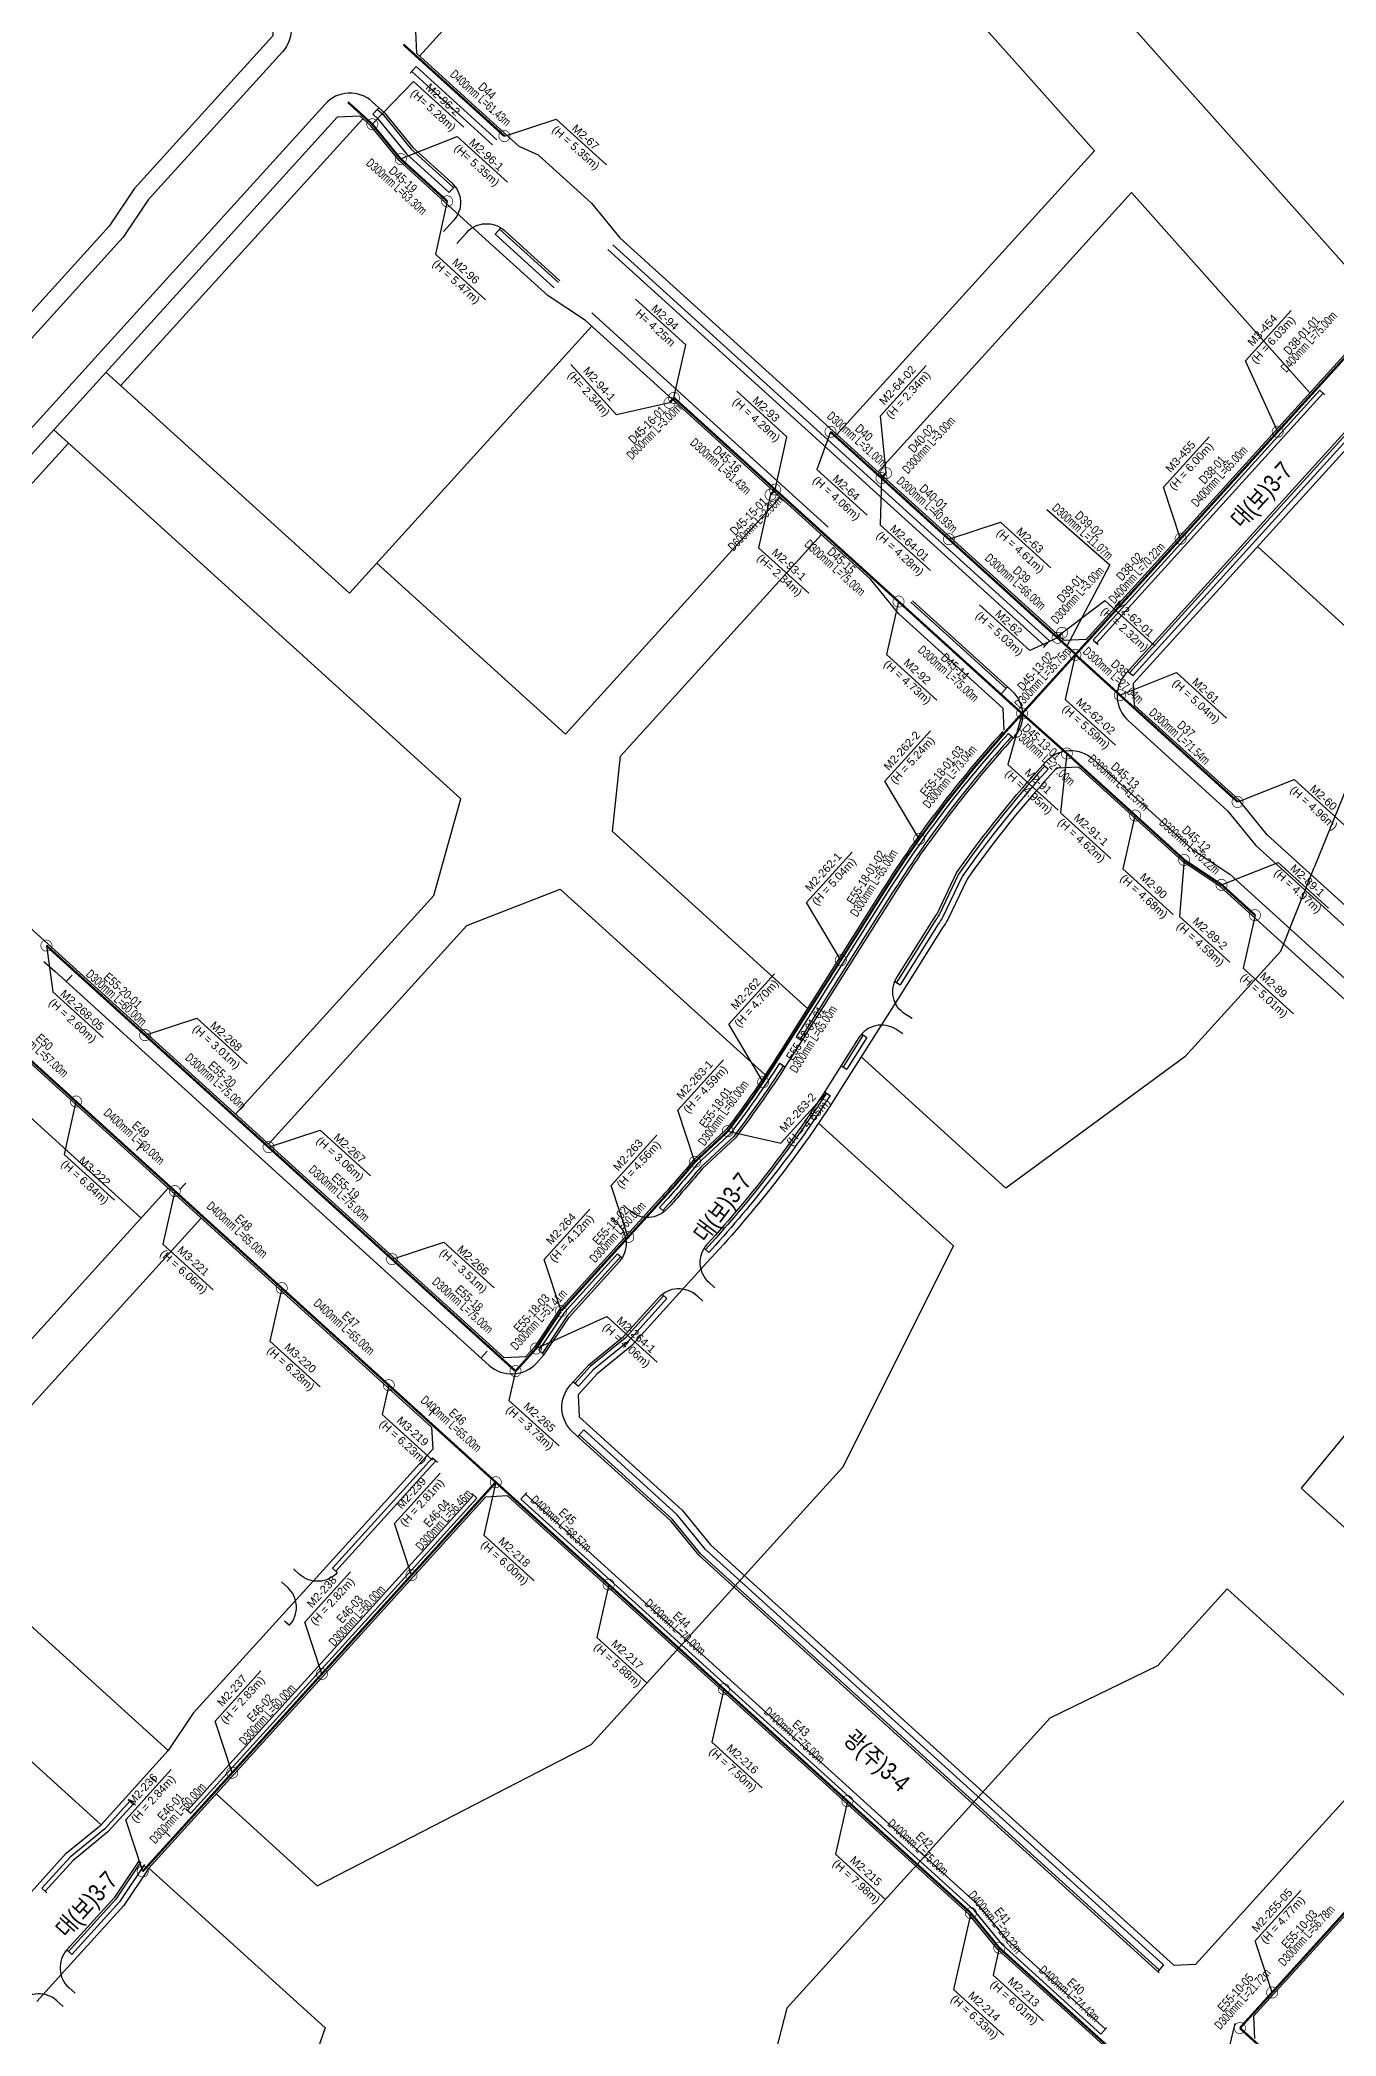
# Model space of a CAD drawing. Header units: inches. Extents: x 174186 to 177107, y 416927 to 419389.
# Drawn here: x 175732 to 176316, y 417980 to 418879 of the extents above; entities that cross this region are included whole.
import ezdxf
from ezdxf.enums import TextEntityAlignment as Align

# ---------------------------------------------------------------- set-up
doc = ezdxf.new("R2010")
doc.units = ezdxf.units.IN
doc.header["$MEASUREMENT"] = 0
for name, color, linetype in [('d_line', 8, 'Continuous'), ('Osu_line', 5, 'Continuous'), ('OsuMH_check', 1, 'Continuous'), ('도로명', 1, 'Continuous'), ('오수맨홀(2공구)', 7, 'Continuous'), ('오수맨홀좌표(2공구)', 4, 'Continuous'), ('오수원형관로명(2공구)', 4, 'Continuous'), ('오수원형관로연장(2공구)', 4, 'Continuous')]:
    doc.layers.add(name, color=color, linetype=linetype)
doc.styles.get("Standard").update_dxf_attribs({"font": 'arial.ttf'})

msp = doc.modelspace()

# ---------------------------------------------------------------- linework, layer by layer
at = {"layer": 'd_line', "color": 8, "linetype": 'Continuous'}
for points in [[(176062.9, 419065.36), (176337.57, 418757.17)], [(176029.12, 419028.12), (176206.77, 418828.79)], [(175903.19, 418871.41), (176037.15, 419019.11)], [(175901.27, 418882.7), (175901.76, 418872.71)], [(175947.98, 418830.78), (175901.76, 418872.71)], [(175899.63, 418864.51), (175935.92, 418831.59)], [(176428.89, 418857.85), (176203.1, 418608.92)], [(175884.18, 418847.48), (175886.63, 418845.25), (175899.43, 418829.59), (175918.45, 418812.34)], [(175626.97, 418580.28), (175866.24, 418844.07)], [(175768.75, 418723.2), (175877.66, 418843.27)], [(175866.24, 418844.07), (175876.23, 418844.56)], [(175881.18, 418840.07), (175876.23, 418844.56)], [(175916.2, 418804.26), (175893.98, 418824.41), (175881.18, 418840.07)], [(175956.7, 418826.93), (175947.98, 418830.78)], [(176090.95, 418701.1), (176206.77, 418828.79)], [(175956.7, 418826.93), (175980.52, 418805.32), (175993.32, 418789.66)], [(176109.47, 418684.31), (176223.5, 418810.02)], [(176223.5, 418810.02), (176303.79, 418719.93)], [(175931.37, 418790.49), (175916.2, 418804.26)], [(175939.19, 418793.52), (175965.63, 418769.55)], [(175977.83, 418752.4), (175961, 418763.62), (175931.37, 418790.49)], [(175987.87, 418784.48), (176184.51, 418606.12)], [(176193.12, 418608.44), (175993.32, 418789.66)], [(175980.6, 418755.96), (176086.96, 418659.49)], [(175980.61, 418749.88), (175871.71, 418629.81)], [(176106.02, 418636.13), (175977.83, 418752.4)], [(175871.71, 418629.81), (175762.08, 418729.25)], [(176308.2, 418721.07), (176206.25, 418608.67)], [(176309.68, 418719.72), (176207.73, 418607.33)], [(176224.42, 418589.25), (176334.7, 418710.84)], [(175921.74, 418537.18), (175738.57, 418703.32)], [(176324.5, 418706.29), (176222.55, 418593.89)], [(176325.98, 418704.94), (176224.03, 418592.55)], [(175628.89, 418569), (175745.24, 418697.27)], [(175968.75, 418566.37), (176065.42, 418672.96)], [(175993.54, 418556.5), (176083.94, 418656.16)], [(176341.69, 418594.9), (176280.16, 418650.71)], [(175968.75, 418566.37), (175883.94, 418643.3)], [(176118.82, 418620.47), (176106.02, 418636.13)], [(176124.27, 418625.65), (176167.04, 418586.86)], [(176118.82, 418620.47), (176165.58, 418578.06)], [(176203.1, 418608.92), (176193.12, 418608.44)], [(176206.25, 418608.67), (176208.47, 418606.66)], [(176224.03, 418592.55), (176221.81, 418594.56)], [(176341.69, 418594.9), (176305.65, 418506.36)], [(176224.9, 418579.27), (176224.42, 418589.25)], [(176165.58, 418578.06), (176166.04, 418568.07)], [(176165.58, 418578.06), (176166.04, 418568.07)], [(176518.86, 418312.64), (176472.05, 418355.09), (176455.2, 418366.33), (176284.59, 418521.08), (176271.79, 418536.74), (176224.9, 418579.27)], [(175941.04, 418285.87), (175627.46, 418570.29)], [(176168.19, 418566.7), (176170.45, 418564.73)], [(175990, 418522.52), (175993.54, 418556.5)], [(176185.97, 418550.58), (176183.72, 418552.57)], [(176199.76, 418551.44), (176189.77, 418551.03)], [(176493.66, 418284.87), (176446.86, 418327.32), (176434.04, 418343), (176263.43, 418497.75), (176246.6, 418508.96), (176199.76, 418551.44)], [(175909.57, 418493.69), (175921.74, 418537.18)], [(176077.77, 418442.91), (175990, 418522.52)], [(176290.6, 418468.72), (176305.65, 418506.36)], [(175924.39, 418480.25), (175966.49, 418496.59)], [(176058.68, 418412.97), (175966.49, 418496.59)], [(175909.57, 418493.69), (175820.36, 418395.33)], [(175835.17, 418381.89), (175924.39, 418480.25)], [(176290.6, 418468.72), (176247.41, 418421.1)], [(176116.99, 418455.09), (176119.38, 418453.58)], [(176119.49, 418449.07), (176108.56, 418431.74)], [(175908.58, 418254.55), (175711.66, 418433.16)], [(175777.97, 418348.59), (175694.27, 418424.51)], [(176072.66, 418430.14), (176075.18, 418428.51)], [(176102.75, 418430.97), (176093.69, 418416.63)], [(176104.44, 418429.9), (176095.38, 418415.54)], [(176102.04, 418431.41), (176104.44, 418429.9)], [(176065.17, 418418.31), (176067.69, 418416.68)], [(176092.84, 418417.14), (176095.36, 418415.52)], [(176166.88, 418362.09), (176101.83, 418421.09)], [(176247.41, 418421.1), (176166.88, 418362.09)], [(176085.35, 418405.32), (176087.87, 418403.69)], [(176143.36, 418336.16), (176082.63, 418391.25)], [(175664.18, 418223.15), (175790.12, 418362)], [(176409.77, 418360.62), (176299.8, 418227.09)], [(176012.23, 418358.29), (175966.06, 418307.39), (175954.85, 418290.56)], [(176011.07, 418353.3), (176013.17, 418351.4)], [(175698.32, 418231.02), (175804.94, 418348.56)], [(176031.19, 418335.05), (176033.28, 418333.16)], [(176143.36, 418336.16), (176093.38, 418236.41)], [(175992.26, 418332.56), (175968.04, 418305.85), (175956.85, 418289.07)], [(175993.74, 418331.22), (175969.62, 418304.62), (175958.35, 418287.71)], [(176032.62, 418328.68), (175998.7, 418291.29), (175983.04, 418278.49), (175974.52, 418269.09), (175975.01, 418259.1), (176021.25, 418217.16), (176034.05, 418201.5), (176242.5, 418012.43)], [(175992.26, 418332.56), (175994.36, 418330.66)], [(176013, 418313.75), (175995.6, 418294.56), (175979.94, 418281.76), (175973.16, 418274.28)], [(176014.48, 418312.4), (175996.98, 418293.1), (175981.32, 418280.31), (175974.64, 418272.94)], [(176012.38, 418314.31), (176014.48, 418312.4)], [(175954.85, 418290.56), (175951.03, 418286.35)], [(175941.04, 418285.87), (175951.03, 418286.35)], [(175908.58, 418254.55), (175909.07, 418244.56)], [(176237.95, 418012.51), (176031.87, 418199.43), (176019.07, 418215.09), (175977.01, 418253.23)], [(175909.07, 418244.56), (175858.22, 418188.5)], [(176235.93, 418010.29), (176029.69, 418197.36), (176016.89, 418213.02), (175975, 418251.01)], [(175908.95, 418240.71), (175863.94, 418191.09)], [(175910.44, 418239.37), (175865.42, 418189.74)], [(176093.38, 418236.41), (175980.3, 418111.73)], [(176382.65, 418151.95), (176299.8, 418227.09)], [(176212.96, 417964.87), (176212.48, 417974.86), (176163.27, 418019.49), (176150.47, 418035.15), (175942.76, 418223.55), (175932.77, 418223.06), (175781.35, 418056.12)], [(175927.47, 418223.92), (175798.81, 418082.07)], [(175928.95, 418222.57), (175800.3, 418080.73)], [(176209.73, 417981.4), (176165.45, 418021.56), (176152.65, 418037.22), (175948.8, 418222.12)], [(176211.75, 417983.62), (176167.63, 418023.63), (176154.84, 418039.29), (175950.81, 418224.35)], [(175695.08, 418195.12), (175790.1, 418108.93)], [(175866.16, 418189.07), (175863.94, 418191.09)], [(175844.46, 418173.33), (175858.22, 418188.5)], [(176266.51, 418181.69), (176235.27, 418147.24)], [(176344.09, 418111.32), (176266.51, 418181.69)], [(175844.46, 418173.33), (175801.32, 418125.76)], [(175664.85, 418161.79), (175759.87, 418075.6)], [(176186.87, 418123.65), (176235.27, 418147.24)], [(175801.32, 418125.76), (175790.1, 418108.93)], [(176186.87, 418123.65), (176068.37, 417993)], [(175857.13, 418048.14), (175980.3, 418111.73)], [(176307.81, 418073.91), (176335.06, 418103.94), (176350.71, 418116.74), (176351.55, 418117.66)], [(175790.1, 418108.93), (175759.87, 418075.6)], [(175773.11, 418086.48), (175761.6, 418073.79), (175745.94, 418060.99), (175733.27, 418047.02)], [(175774.59, 418085.14), (175762.98, 418072.33), (175747.32, 418059.53), (175734.75, 418045.68)], [(175811.58, 418089.45), (175857.13, 418048.14)], [(176367.7, 418087.84), (176278.41, 417989.4)], [(175744.21, 418062.8), (175759.87, 418075.6)], [(176307.81, 418073.91), (176299.87, 418065.15)], [(176252.49, 418012.92), (176299.87, 418065.15)], [(175713.79, 418029.26), (175744.21, 418062.8)], [(175781.35, 418056.12), (175770.13, 418039.29), (175744.74, 418011.29)], [(175777.79, 418058.89), (175766.58, 418042.07), (175745.27, 418018.58)], [(175779.37, 418057.66), (175768.16, 418040.83), (175746.76, 418017.24)], [(175781.35, 418056.12), (175860.67, 417984.17)], [(175735.49, 418045), (175733.27, 418047.02)], [(175744.53, 418019.25), (175746.76, 418017.24)], [(175730.98, 417996.12), (175744.74, 418011.29)], [(176237.95, 418012.51), (176235.26, 418009.55)], [(176242.5, 418012.43), (176252.49, 418012.92)], [(176242.5, 418012.43), (176252.49, 418012.92)], [(176068.37, 417993), (176045.74, 417905.13)], [(175860.67, 417984.17), (175832.71, 417903.92)], [(176212.42, 417984.36), (176209.73, 417981.4)], [(176278.41, 417989.4), (176278.9, 417979.41)]]:
    msp.add_lwpolyline(points, dxfattribs=at)
at = {"layer": 'd_line', "color": 8, "linetype": 'Continuous', "flags": 128}
for points in [[(175772.77, 418938.88), (175783.02, 418933.56, -0.058964), (175840.17, 418894.72, -0.420683), (175841.45, 418873.31), (175781.09, 418806.76), (175769.87, 418789.93), (175651.87, 418659.83), (175636.21, 418647.03), (175598.1, 418605.02, -0.414214), (175576.92, 418603.99), (175527.96, 418648.39, -0.414214), (175526.92, 418669.58), (175548.36, 418693.22, -0.378881), (175564.17, 418694.96), (175566.94, 418693.01)], [(175881.89, 418850.91, 0.414214), (175860.7, 418849.87), (175816.69, 418801.36)], [(175881.89, 418850.91), (175887.36, 418845.94), (175900.16, 418830.28), (175917.65, 418814.42, -0.414214), (175918.47, 418797.47), (175913.94, 418792.47)], [(175816.69, 418801.36), (175621.67, 418586.34, 0.414214), (175622.7, 418565.16), (175710.47, 418485.54)], [(175924.4, 418792.09, -0.414214), (175941.35, 418792.92)], [(176125, 418626.34), (176169.48, 418585.99, -0.414916), (176170.49, 418564.78, 0.044045), (176116.25, 418493.58), (176070.05, 418420.39, -0.022152), (176045.24, 418384.68), (176030.41, 418370.86, -0.011028), (176016.3, 418354.6), (176014.64, 418352.77)], [(176220.97, 418593.64, 0.414214), (176222, 418572.45), (176266.7, 418531.9), (176279.5, 418516.25)], [(176124.83, 418438.32), (176121.66, 418440.32, -0.414214), (176117.91, 418456.87), (176134.01, 418482.38, -0.00192), (176136.02, 418485.54), (176144.71, 418503.86, -0.032846), (176185.09, 418554.07, -0.412365), (176206.22, 418555.04), (176250.91, 418514.5), (176267.74, 418503.28), (176439.12, 418347.83), (176451.95, 418332.15), (176496.57, 418291.68, -0.414214), (176497.6, 418270.49), (176477.31, 418248.13), (176461.65, 418235.33), (176445.64, 418217.67, -0.414214), (176428.69, 418216.85), (176425.73, 418219.54)], [(176279.5, 418516.25), (176450.88, 418360.8), (176467.74, 418349.56), (176512.35, 418309.09, 0.414214), (176533.54, 418310.12), (176542.36, 418319.85), (176553.58, 418336.68), (176576.31, 418361.74, 0.414214), (176575.48, 418378.69), (176572.33, 418381.54)], [(175738.99, 418459.68), (175934.54, 418282.31, 0.414214), (175955.72, 418283.35), (175959.2, 418287.17), (175970.41, 418304), (175993.14, 418329.06)], [(176120.56, 418431.55), (176117.39, 418433.55, 0.414214), (176100.83, 418429.81), (176087.81, 418409.18, -0.044627), (176032.45, 418336.69, 0.415596), (176033.24, 418319.69), (176036.02, 418317.17)], [(176014.64, 418352.77, -0.414214), (175997.69, 418351.94), (175994.91, 418354.46)], [(175993.14, 418329.06, 0.414214), (175992.31, 418346.01), (175989.54, 418348.53)], [(176236, 418008.88), (176028.96, 418196.67), (176016.16, 418212.33), (175972.1, 418252.29, -0.414214), (175971.07, 418273.48), (175979.25, 418282.49), (175994.91, 418295.29), (176010.92, 418312.94, -0.414214), (176027.87, 418313.76), (176030.65, 418311.25)], [(175866.16, 418189.07, -0.414214), (175849.21, 418188.24), (175846.43, 418190.76)], [(175844.66, 418165.37, 0.414214), (175843.84, 418182.32), (175841.06, 418184.84)]]:
    msp.add_lwpolyline(points, format="xyb", dxfattribs=at)
at = {"layer": 'd_line', "color": 8, "linetype": 'Continuous'}
for points in [[(175721.09, 418875.74), (175749.4, 418930.25, 0.174444), (175766.84, 418935.76), (175780.48, 418928.68, -0.059055), (175836.65, 418890.5), (175837.18, 418880.51), (175774.76, 418811.69), (175763.55, 418794.86), (175646.34, 418665.64), (175630.68, 418652.85), (175591.55, 418609.71), (175581.57, 418609.22), (175529.75, 418656.22)], [(176165.6, 418567.57), (176165.6, 418567.57, 0.043445), (176111.6, 418496.52), (176065.4, 418423.32, -0.021913), (176041.15, 418388.38)], [(176168.19, 418566.7, 0.043982), (176113.72, 418495.19), (176072.66, 418430.14)], [(176169.7, 418565.39, 0.044004), (176115.41, 418494.12), (176074.34, 418429.05)], [(176184.47, 418551.9, 0.03177), (176145.58, 418503.35), (176136.9, 418485.05, 0.001953), (176134.86, 418481.84), (176117.69, 418454.65)], [(176185.97, 418550.58, 0.031699), (176147.31, 418502.34), (176138.65, 418484.08, 0.002019), (176136.55, 418480.77), (176119.38, 418453.58)], [(176189.77, 418551.03, 0.033083), (176149.48, 418501.08)], [(176149.48, 418501.08), (176140.84, 418482.86, 0.002102), (176138.66, 418479.44), (176119.49, 418449.07)], [(176108.56, 418431.74), (176092.46, 418406.24, -0.043445), (176038.15, 418334.78), (176032.62, 418328.68)], [(176065.17, 418418.31, -0.019784), (176043.01, 418386.7), (176028.22, 418372.92, -0.011127), (176014.08, 418356.61), (176011.07, 418353.3)], [(176066.85, 418417.22, -0.019871), (176044.49, 418385.35), (176029.68, 418371.54, -0.011061), (176015.56, 418355.27), (176012.55, 418351.96)], [(176086.19, 418404.77, -0.041204), (176034.82, 418337.8), (176031.81, 418334.49)], [(176087.87, 418403.69, -0.041204), (176036.3, 418336.46), (176033.29, 418333.14)], [(176041.15, 418388.38), (176026.4, 418374.64, -0.011211), (176012.23, 418358.29)], [(175777, 418059.51), (175765.79, 418042.68), (175744.53, 418019.25, 0.414214), (175745.36, 418002.3), (175748.14, 417999.78)], [(175742.76, 417993.86), (175739.99, 417996.38, 0.414214), (175723.03, 417995.55), (175705.57, 417976.29, 0.414214), (175706.6, 417955.1)]]:
    msp.add_lwpolyline(points, format="xyb", dxfattribs=at)
at = {"layer": 'd_line', "color": 8, "linetype": 'ByBlock'}
for points in [[(175901.64, 418866.74), (175898.96, 418863.77)], [(175901.64, 418866.74), (175937.94, 418833.82)], [(175882.16, 418845.26), (175884.85, 418848.22)], [(175882.16, 418845.26), (175884.45, 418843.18), (175897.25, 418827.52), (175916.44, 418810.11)], [(175919.01, 418812.95), (175916.44, 418810.11)], [(175939.75, 418794.14), (175937.18, 418791.3)], [(175937.18, 418791.3), (175963.78, 418767.18)], [(175990.05, 418786.55), (176186.53, 418608.34)], [(176310.42, 418719.05), (176308.2, 418721.07)], [(176186.53, 418608.34), (176183.84, 418605.37)], [(176167.72, 418587.6), (176165.03, 418584.63)], [(175744.18, 418454.98), (175746.86, 418457.94)], [(175778.53, 418381.96), (175775.84, 418379)], [(175797.97, 418364.33), (175795.28, 418361.37)], [(175933.52, 418288.64), (175930.83, 418285.67)], [(175956.86, 418289.07), (175959.08, 418287.05)], [(175972.42, 418274.96), (175974.64, 418272.94)], [(175910.01, 418262.71), (175907.32, 418259.75)], [(175974.33, 418250.27), (175977.01, 418253.23)], [(175908.95, 418240.71), (175911.18, 418238.7)], [(175926.73, 418224.59), (175928.95, 418222.57)], [(175948.8, 418222.12), (175951.48, 418225.09)], [(175842.44, 418167.38), (175844.66, 418165.37)], [(175782.52, 418096.85), (175784.74, 418094.84)], [(175775.34, 418084.47), (175773.11, 418086.48)], [(175798.07, 418082.75), (175800.3, 418080.73)], [(175790.89, 418070.36), (175788.67, 418072.38)]]:
    msp.add_lwpolyline(points, dxfattribs=at)
at = {"layer": 'd_line', "color": 8, "linetype": 'Continuous', "flags": 128}
for points in [[(175919.86, 418787.09), (175924.4, 418792.09)], [(175941.35, 418792.92), (175966.24, 418770.34)], [(176331.08, 418715.04), (176220.97, 418593.64)], [(175734.18, 418464.05), (175738.99, 418459.68)]]:
    msp.add_lwpolyline(points, dxfattribs=at)
at = {"layer": 'Osu_line', "const_width": 1}
for points in [[(175941.35, 418835.45), (175895.85, 418876.72)], [(175915.62, 418806.13), (175894.65, 418825.15), (175881.91, 418840.76), (175870.92, 418850.73)], [(176289.27, 418702.43), (176339.65, 418757.98)], [(176017.63, 418717.65), (176015.62, 418715.43)], [(176063.13, 418676.38), (176017.63, 418717.65)], [(176289.27, 418702.43), (176245.6, 418654.28)], [(176111.02, 418681.55), (176113.04, 418683.77)], [(176063.11, 418676.33), (176061.09, 418674.11)], [(176063.13, 418676.38), (176118.68, 418626)], [(176141.34, 418654.05), (176111.02, 418681.55)], [(176190.22, 418609.71), (176141.34, 418654.05)], [(176245.6, 418654.28), (176198.42, 418602.27)], [(176174.24, 418575.61), (176118.68, 418626)], [(176192.24, 418611.93), (176190.22, 418609.71)], [(176198.42, 418602.27), (176190.22, 418609.71)], [(176174.24, 418575.61), (176198.26, 418602.09)], [(176218.28, 418583.92), (176198.26, 418602.09)], [(176194.4, 418557.65), (176174.24, 418575.61)], [(176271.26, 418535.87), (176218.28, 418583.92)], [(176225.2, 418529.72), (176194.4, 418557.65)], [(176279.06, 418484.92), (176264.04, 418498.54), (176247.21, 418509.75), (176225.2, 418529.72)], [(175779.69, 418430.87), (175735.25, 418471.18)], [(175748.58, 418401.03), (175706.36, 418439.33)], [(175835.24, 418380.48), (175779.69, 418430.87)], [(175793.02, 418360.72), (175748.58, 418401.03)], [(176041.85, 418387.67), (176027.12, 418373.94), (176027.05, 418373.86)], [(175890.79, 418330.09), (175835.24, 418380.48)], [(175841.16, 418317.05), (175793.02, 418360.72)], [(175946.34, 418279.7), (175890.79, 418330.09)], [(175889.31, 418273.38), (175841.16, 418317.05)], [(175966.86, 418306.78), (175966.85, 418306.78), (175955.64, 418289.95), (175955.6, 418289.91)], [(175937.45, 418229.71), (175889.31, 418273.38)], [(175937.45, 418229.71), (175899.52, 418187.9)], [(175988.25, 418183.64), (175937.45, 418229.71)], [(175899.52, 418187.9), (175859.21, 418143.45)], [(176040.1, 418136.61), (175988.25, 418183.64)], [(175859.21, 418143.45), (175818.9, 418099.01)], [(176095.65, 418086.23), (176040.1, 418136.61)], [(175818.9, 418099.01), (175778.59, 418054.57)], [(176151.2, 418035.84), (176095.65, 418086.23)], [(176164, 418020.18), (176151.2, 418035.84)], [(176219.13, 417970.18), (176164, 418020.18)], [(176272.25, 417984.09), (176286.84, 418000.18)], [(176310.4, 417949.49), (176272.25, 417984.09)]]:
    msp.add_lwpolyline(points, dxfattribs=at)
at = {"layer": 'Osu_line'}
for points in [[(176111.02, 418681.55, 1, 1, 0), (176089.49, 418701.08, 1, 1, 0), (176088.06, 418702.38, 0, 0, 0)], [(176127.97, 418519.16, 1, 1, -0.029846), (176166.34, 418566.9, 1, 1, 0), (176174.24, 418575.61, 0, 0, 0)], [(175997.09, 418340.12, 1, 1, 0), (175978.66, 418319.8, 1, 1, 0), (175966.86, 418306.78, 0, 0, 0)], [(175955.6, 418289.91, 1, 1, 0), (175946.34, 418279.7, 0, 0, 0)], [(176286.84, 418000.18, 1, 1, 0), (176300.32, 418015.04, 1, 1, 0), (176300.33, 418015.05, 1, 1, 0), (176324.99, 418042.24, 0, 0, 0)]]:
    msp.add_lwpolyline(points, format="xyseb", dxfattribs=at)
at = {"layer": 'Osu_line', "const_width": 1}
for points in [[(176127.97, 418519.16, 0.013581), (176112.45, 418495.99, -0.000883), (176092.66, 418464.6, -0.000882)], [(176092.66, 418464.6, -0.001547), (176057.74, 418409.77)], [(176057.74, 418409.77, -0.013963), (176041.89, 418387.71), (176041.85, 418387.67)], [(176027.13, 418373.95, -0.011177), (176012.97, 418357.62), (176007.44, 418351.52), (175997.09, 418340.12)]]:
    msp.add_lwpolyline(points, format="xyb", dxfattribs=at)
at = {"layer": 'OsuMH_check', "const_width": 0.3, "flags": 128}
for points in [[(175879.41, 418840.76, -1), (175884.41, 418840.76, -1)], [(175938.85, 418835.45, -1), (175943.85, 418835.45, -1)], [(175892.21, 418825.1, -1), (175897.21, 418825.1, -1)], [(175913.07, 418806.1, -1), (175918.07, 418806.1, -1)], [(176015.13, 418717.65, -1), (176020.13, 418717.65, -1)], [(176013.12, 418715.43, -1), (176018.12, 418715.43, -1)], [(176085.56, 418702.38, -1), (176090.56, 418702.38, -1)], [(176289.51, 418699.94, 1), (176289.02, 418704.92, 1)], [(176108.52, 418681.55, -1), (176113.52, 418681.55, -1)], [(176110.54, 418683.77, -1), (176115.54, 418683.77, -1)], [(176058.59, 418674.11, -1), (176063.59, 418674.11, -1)], [(176060.63, 418676.38, -1), (176065.63, 418676.38, -1)], [(176245.84, 418651.79, 1), (176245.35, 418656.77, 1)], [(176138.84, 418654.05, -1), (176143.84, 418654.05, -1)], [(176116.18, 418626, -1), (176121.18, 418626, -1)], [(176187.72, 418609.71, -1), (176192.72, 418609.71, -1)], [(176189.74, 418611.93, -1), (176194.74, 418611.93, -1)], [(176195.73, 418602.03, -1), (176200.73, 418602.03, -1)], [(176215.76, 418583.87, -1), (176220.76, 418583.87, -1)], [(176171.74, 418575.61, -1), (176176.74, 418575.61, -1)], [(176191.85, 418557.63, -1), (176196.85, 418557.63, -1)], [(176222.65, 418529.69, -1), (176227.65, 418529.69, -1)], [(176268.71, 418535.84, -1), (176273.71, 418535.84, -1)], [(176125.47, 418519.16, -1), (176130.47, 418519.16, -1)], [(176244.66, 418509.73, -1), (176249.66, 418509.73, -1)], [(176261.49, 418498.51, -1), (176266.49, 418498.51, -1)], [(176276.51, 418484.89, -1), (176281.51, 418484.89, -1)], [(175732.75, 418471.18, -1), (175737.75, 418471.18, -1)], [(176090.16, 418464.6, -1), (176095.16, 418464.6, -1)], [(175777.19, 418430.87, -1), (175782.19, 418430.87, -1)], [(176055.24, 418409.77, -1), (176060.24, 418409.77, -1)], [(175746.08, 418401.03, -1), (175751.08, 418401.03, -1)], [(176039.34, 418387.68, -1), (176044.34, 418387.68, -1)], [(175832.74, 418380.48, -1), (175837.74, 418380.48, -1)], [(176024.57, 418373.91, -1), (176029.57, 418373.91, -1)], [(175790.52, 418360.72, -1), (175795.52, 418360.72, -1)], [(175994.57, 418340.06, -1), (175999.57, 418340.06, -1)], [(175888.29, 418330.09, -1), (175893.29, 418330.09, -1)], [(175838.66, 418317.05, -1), (175843.66, 418317.05, -1)], [(175964.3, 418306.75, -1), (175969.3, 418306.75, -1)], [(175953.09, 418289.92, -1), (175958.09, 418289.92, -1)], [(175943.84, 418279.7, -1), (175948.84, 418279.7, -1)], [(175886.81, 418273.38, -1), (175891.81, 418273.38, -1)], [(175934.95, 418229.71, -1), (175939.95, 418229.71, -1)], [(175897.02, 418187.9, -1), (175902.02, 418187.9, -1)], [(175985.75, 418183.64, -1), (175990.75, 418183.64, -1)], [(175856.71, 418143.45, -1), (175861.71, 418143.45, -1)], [(176037.6, 418136.61, -1), (176042.6, 418136.61, -1)], [(175816.4, 418099.01, -1), (175821.4, 418099.01, -1)], [(176093.15, 418086.23, -1), (176098.15, 418086.23, -1)], [(175776.09, 418054.57, -1), (175781.09, 418054.57, -1)], [(176148.7, 418035.84, -1), (176153.7, 418035.84, -1)], [(176161.5, 418020.18, -1), (176166.5, 418020.18, -1)], [(176284.26, 418000.08, -1), (176289.26, 418000.08, -1)], [(176269.75, 417984.09, -1), (176274.75, 417984.09, -1)]]:
    msp.add_lwpolyline(points, format="xyb", close=True, dxfattribs=at)
at = {"layer": '오수맨홀(2공구)', "color": 1}
for points in [[(175881.91, 418840.76), (175900.45, 418860.03), (175923.08, 418839.5)], [(175941.35, 418835.45), (175964.58, 418843.11), (175987.21, 418822.58)], [(175894.65, 418825.15), (175920.03, 418835.25), (175942.67, 418814.72)], [(175915.62, 418806.13), (175910.26, 418782.26), (175932.89, 418761.73)], [(176017.63, 418717.65), (176023, 418741.51), (176000.37, 418762.05)], [(176289.27, 418702.43), (176274.83, 418734.35), (176295.36, 418756.98)], [(176015.62, 418715.43), (175991.76, 418710.06), (175971.22, 418732.7)], [(176113.04, 418683.77), (176110.6, 418709.61), (176131.13, 418732.24)], [(176063.11, 418676.33), (176068.48, 418700.19), (176045.84, 418720.72)], [(176088.06, 418702.38), (176081.89, 418685.42), (176104.53, 418664.89)], [(176245.6, 418654.28), (176237.93, 418677.51), (176258.47, 418700.15)], [(176111.02, 418681.55), (176110.43, 418660.54), (176133.07, 418640.01)], [(176061.09, 418674.11), (176055.73, 418650.24), (176078.36, 418629.71)], [(176185.35, 418667.45), (176213.67, 418642.46), (176194.32, 418605.99)], [(176141.34, 418654.05), (176164.56, 418661.71), (176187.2, 418641.18)], [(176118.68, 418626), (176113.32, 418602.13), (176135.95, 418581.6)], [(176190.22, 418609.71), (176177.78, 418603.95), (176155.14, 418624.48)], [(176192.24, 418611.93), (176211.47, 418626.45), (176234.11, 418605.92)], [(176198.25, 418602.43), (176193.63, 418581.94)], [(176218.28, 418583.92), (176243.67, 418594.02), (176266.3, 418573.49)], [(176193.63, 418581.94), (176216.27, 418561.4)], [(176127.97, 418519.16), (176112.56, 418545.17), (176133.09, 418567.8)], [(176174.24, 418575.61), (176167.81, 418552.7), (176190.45, 418532.17)], [(176194.4, 418557.65), (176191.59, 418530.88), (176214.23, 418510.35)], [(176271.26, 418535.87), (176296.64, 418545.97), (176319.28, 418525.44)], [(176225.03, 418529.54), (176219.66, 418505.67), (176242.3, 418485.14)], [(176092.66, 418464.6), (176077.26, 418490.6), (176097.79, 418513.24)], [(176247.21, 418509.75), (176245.09, 418484.22), (176267.73, 418463.69)], [(176264.04, 418498.54), (176289.43, 418508.64), (176312.06, 418488.1)], [(176279.06, 418484.92), (176273.7, 418461.05), (176296.33, 418440.52)], [(175735.25, 418471.18), (175738.15, 418450.34), (175760.78, 418429.81)], [(176057.74, 418409.77), (176042.33, 418435.78), (176062.87, 418458.42)], [(175779.69, 418430.87), (175802.91, 418438.53), (175825.55, 418418)], [(176027.05, 418373.86), (176019.38, 418397.09), (176039.91, 418419.72)], [(175748.58, 418401.03), (175743.21, 418377.17), (175765.84, 418356.64)], [(176041.85, 418387.67), (176065.71, 418382.3), (176086.24, 418404.94)], [(175835.24, 418380.48), (175858.47, 418388.14), (175881.1, 418367.61)], [(175997.01, 418340.02), (175989.35, 418363.25), (176009.88, 418385.89)], [(175793.02, 418360.72), (175787.65, 418336.86), (175810.29, 418316.33)], [(175966.85, 418306.78), (175959.19, 418330.01), (175979.72, 418352.64)], [(175890.79, 418330.09), (175914.02, 418337.75), (175936.66, 418317.22)], [(175841.16, 418317.05), (175835.8, 418293.19), (175858.43, 418272.66)], [(175955.64, 418289.95), (175987.38, 418304.22), (176010.02, 418283.69)], [(175946.34, 418279.7), (175943.39, 418266.55), (175966.02, 418246.02)], [(175889.31, 418273.38), (175886.35, 418260.23), (175908.99, 418239.7)], [(175899.52, 418187.9), (175891.86, 418211.12), (175912.39, 418233.76)], [(175937.45, 418229.71), (175932.09, 418205.85), (175954.72, 418185.32)], [(175859.21, 418143.45), (175851.55, 418166.68), (175872.08, 418189.32)], [(175988.25, 418183.64), (175982.88, 418159.78), (176005.52, 418139.25)], [(175818.9, 418099.01), (175811.24, 418122.24), (175831.77, 418144.88)], [(176040.1, 418136.61), (176034.73, 418112.75), (176057.36, 418092.22)], [(175778.59, 418054.57), (175770.93, 418077.8), (175791.46, 418100.43)], [(176095.65, 418086.23), (176090.28, 418062.36), (176112.92, 418041.83)], [(176286.81, 418000.13), (176279.15, 418023.36), (176299.68, 418045.99)], [(176151.2, 418035.84), (176143.47, 418001.47)], [(176164, 418020.18), (176161.25, 418007.93)], [(176143.47, 418001.47), (176166.11, 417980.94)], [(176161.25, 418007.93), (176183.88, 417987.4)], [(176270.03, 417986.11), (176264.09, 417961.71), (176286.73, 417941.18)]]:
    msp.add_lwpolyline(points, dxfattribs=at)

# ---------------------------------------------------------------- texts
at = {"layer": '도로명', "color": 4, "width": 0.8}
for s, rotation, p in [('대(보)3-7', 47.79095, (176273.14, 418658.39)), ('광(주)3-4', 317.79095, (176093.38, 418113.29))]:
    msp.add_text(s, height=8, rotation=rotation, dxfattribs=at).set_placement(p)
at = {"layer": '도로명', "color": 1, "width": 0.8}
for rotation, p in [(53.06933, (176032.02, 418337.06)), (47.79095, (175744.41, 418024.17))]:
    msp.add_text('대(보)3-7', height=8, rotation=rotation, dxfattribs=at).set_placement(p)
at = {"layer": '오수맨홀(2공구)'}
for s, rotation, p in [('M2-96-2', 317.79095, (175912.48, 418850.56)), ('M2-96-1', 317.79095, (175932.07, 418825.77)), ('(H= 2.34m)', 312.20905, (175978.04, 418718.36)), ('M2-94-1', 312.20905, (175982.74, 418722.69)), ('M2-89-1', 317.79095, (176301.46, 418499.16)), ('M2-89-2', 317.79095, (176257.62, 418475.3)), ('M2-263-2', 47.79095, (176074.64, 418394.84)), ('M2-263', 47.79095, (175998.27, 418375.79)), ('M2-264-1', 317.79095, (175999.42, 418294.74))]:
    msp.add_text(s, height=3.6, rotation=rotation, dxfattribs=at).set_placement(p, align=Align.CENTER)
at = {"layer": '오수맨홀(2공구)', "color": 7}
for s, rotation, p in [('M2-67', 317.79095, (175976.61, 418833.64)), ('M2-96', 317.79095, (175922.79, 418773.34)), ('M2-94', 317.79095, (176012.4, 418752.57)), ('M3-454', 47.79095, (176283.75, 418746.88)), ('M2-64-02', 47.79095, (176119.52, 418722.14)), ('M2-93', 317.79095, (176057.88, 418711.25)), ('M3-455', 47.79095, (176246.86, 418690.04)), ('M2-64', 317.79095, (176093.93, 418675.95)), ('M2-64-01', 317.79095, (176122.47, 418651.07)), ('M2-63', 317.79095, (176176.6, 418652.24)), ('M2-93-1', 317.79095, (176068.26, 418641.32)), ('(H= 2.34m)', 317.79095, (176063.96, 418636.58)), ('M2-62', 317.79095, (176167.05, 418615.13)), ('M2-62-01', 317.79095, (176223.51, 418616.98)), ('M2-92', 317.79095, (176125.85, 418593.21)), ('M2-61', 317.79095, (176255.7, 418584.54)), ('M2-62-02', 317.79095, (176206.17, 418573.01)), ('M2-262-2', 47.79095, (176121.49, 418557.7)), ('M2-91', 317.79095, (176180.35, 418543.78)), ('M2-60', 317.79095, (176308.68, 418536.5)), ('M2-91-1', 317.79095, (176204.12, 418521.96)), ('M2-262-1', 47.79095, (176086.18, 418503.14)), ('M2-90', 317.79095, (176232.2, 418496.75)), ('M2-268-05', 317.79095, (175750.18, 418440.87)), ('M2-262', 47.79095, (176051.26, 418448.32)), ('M2-268', 317.79095, (175814.95, 418429.06)), ('M2-263-1', 47.79095, (176028.31, 418409.62)), ('M2-267', 317.79095, (175870.5, 418378.67)), ('M3-222', 317.79095, (175755.74, 418368.24)), ('M2-264', 47.79095, (175968.11, 418342.54)), ('M3-221', 317.79095, (175800.18, 418327.93)), ('M2-266', 317.79095, (175926.06, 418328.28)), ('M3-220', 317.79095, (175848.33, 418284.26)), ('M2-265', 317.79095, (175955.92, 418257.63)), ('M3-219', 317.79095, (175898.88, 418251.31)), ('M2-239', 47.79095, (175900.79, 418223.66)), ('M2-218', 317.79095, (175944.62, 418196.92)), ('M2-238', 47.79095, (175860.48, 418179.21)), ('M2-217', 317.79095, (175995.41, 418150.85)), ('M2-237', 47.79095, (175820.17, 418134.77)), ('M2-216', 317.79095, (176047.26, 418103.82)), ('M2-236', 47.79095, (175779.86, 418090.33)), ('M2-215', 317.79095, (176102.81, 418053.44)), ('M2-255-05', 47.79095, (176288.07, 418035.89)), ('M2-213', 317.79095, (176173.78, 417999.01)), ('M2-214', 317.79095, (176156, 417992.55))]:
    msp.add_text(s, height=3.6, rotation=rotation, dxfattribs=at).set_placement(p, align=Align.CENTER)
at = {"layer": '오수맨홀좌표(2공구)', "color": 7}
for s, rotation, p in [('(H= 5.28m)', 317.79095, (175908.19, 418845.82)), ('(H = 5.35m)', 317.79095, (175972.31, 418828.9)), ('(H= 5.35m)', 317.79095, (175927.77, 418821.04)), ('(H = 5.47m)', 317.79095, (175918.49, 418768.6)), ('H= 4.25m', 317.79095, (176008.11, 418747.83)), ('(H = 6.03m)', 47.79095, (176288.49, 418742.58)), ('(H = 2.34m)', 47.79095, (176124.26, 418717.84)), ('(H = 4.29m)', 317.79095, (176053.58, 418706.51)), ('(H = 6.00m)', 47.79095, (176251.6, 418685.75)), ('(H = 4.06m)', 317.79095, (176089.63, 418671.21)), ('(H = 4.28m)', 317.79095, (176118.17, 418646.33)), ('(H = 4.61m)', 317.79095, (176172.3, 418647.5)), ('(H = 5.03m)', 317.79095, (176162.88, 418610.27)), ('(H = 2.32m)', 317.79095, (176219.21, 418612.24)), ('(H = 4.73m)', 317.79095, (176121.55, 418588.47)), ('(H = 5.04m)', 317.79095, (176251.4, 418579.81)), ('(H = 5.59m)', 317.79095, (176201.87, 418568.27)), ('(H = 5.24m)', 47.79095, (176126.23, 418553.4)), ('(H = 4.95m)', 317.79095, (176176.05, 418539.04)), ('(H = 4.96m)', 317.79095, (176304.38, 418531.76)), ('(H = 4.62m)', 317.79095, (176199.83, 418517.22)), ('(H = 5.04m)', 47.79095, (176090.92, 418498.84)), ('(H = 4.97m)', 317.79095, (176297.16, 418494.42)), ('(H = 4.68m)', 317.79095, (176227.9, 418492.01)), ('(H = 4.59m)', 317.79095, (176253.33, 418470.56)), ('M2-89', 317.79095, (176286.23, 418452.13)), ('(H = 4.70m)', 47.79095, (176056, 418444.02)), ('(H = 5.01m)', 317.79095, (176281.93, 418447.39)), ('(H = 2.60m)', 317.79095, (175745.89, 418436.13)), ('(H = 3.01m)', 317.79095, (175810.65, 418424.32)), ('(H = 4.59m)', 47.79095, (176033.05, 418405.32)), ('(H = 4.65m)', 47.79095, (176079.38, 418390.54)), ('(H = 3.06m)', 317.79095, (175866.21, 418373.93)), ('(H = 4.56m)', 47.79095, (176003.01, 418371.49)), ('(H = 6.84m)', 317.79095, (175751.44, 418363.5)), ('(H = 4.12m)', 47.79095, (175972.85, 418338.24)), ('(H = 6.06m)', 317.79095, (175795.89, 418323.19)), ('(H = 3.51m)', 317.79095, (175921.76, 418323.54)), ('(H = 4.06m)', 317.79095, (175995.12, 418290.01)), ('(H = 6.28m)', 317.79095, (175844.03, 418279.53)), ('(H = 3.73m)', 317.79095, (175951.62, 418252.89)), ('(H = 6.23m)', 317.79095, (175894.59, 418246.57)), ('(H = 2.81m)', 47.79095, (175905.53, 418219.36)), ('(H = 6.00m)', 317.79095, (175940.32, 418192.19)), ('(H = 2.82m)', 47.79095, (175865.21, 418174.92)), ('(H = 5.88m)', 317.79095, (175991.12, 418146.12)), ('(H = 2.83m)', 47.79095, (175824.9, 418130.47)), ('(H = 7.50m)', 317.79095, (176042.96, 418099.09)), ('(H = 2.84m)', 47.79095, (175784.59, 418086.03)), ('(H = 7.98m)', 317.79095, (176098.52, 418048.7)), ('(H = 4.77m)', 47.79095, (176292.81, 418031.59)), ('(H = 6.01m)', 317.79095, (176169.48, 417994.27)), ('(H = 6.33m)', 317.79095, (176151.71, 417987.81))]:
    msp.add_text(s, height=3.6, rotation=rotation, dxfattribs=at).set_placement(p, align=Align.CENTER)
at = {"layer": '오수원형관로명(2공구)', "color": 7, "width": 0.8}
for s, rotation, p in [('D44', 317.79095, (175932.23, 418854.32)), ('D45-19', 317.79095, (175894.41, 418814.44)), ('D38-01-01', 47.79095, (176301.54, 418744.47)), ('D40', 317.79095, (176101.78, 418700.55)), ('D40-02', 47.79095, (176130.52, 418697.98)), ('D45-16', 317.79095, (176040.23, 418688.6)), ('D38-01', 47.79095, (176261.29, 418683.93)), ('D40-01', 317.79095, (176133.12, 418671.35)), ('D39-02', 317.79095, (176203.06, 418659.25)), ('D45-15', 317.79095, (176091.65, 418642.95)), ('D38-02', 47.79095, (176224.11, 418640.41)), ('D39', 317.79095, (176172.83, 418636.68)), ('D39-01', 47.79095, (176197.42, 418630.47)), ('D45-13-02', 47.79095, (176181.73, 418593.3)), ('D45-14', 317.79095, (176142.7, 418595.3)), ('D38', 317.56316, (176216.88, 418594.6)), ('D45-13-01', 317.79095, (176181.73, 418561.37)), ('D37', 317.79095, (176246.69, 418567.1)), ('E55-18-01-03', 50.60592, (176139.72, 418548.46)), ('D45-13', 317.79095, (176219.28, 418546.23)), ('D45-12', 317.79095, (176251.25, 418517.63)), ('E55-18-01-02', 57.50094, (176105.73, 418500.84)), ('E55-20-01', 317.79095, (175768.37, 418449.47)), ('E55-18-01-01', 57.50094, (176078.48, 418430.6)), ('E50', 317.79095, (175733.04, 418426.32)), ('E55-20', 317.79095, (175813.03, 418411.81)), ('E55-18-01', 54.14364, (176037.98, 418397.2)), ('E49', 317.79095, (175776.37, 418387.02)), ('E55-19', 317.79095, (175868.59, 418361.43)), ('E55-18-02', 47.92751, (175990.53, 418343.84)), ('E48', 317.79095, (175822.66, 418345.03)), ('E55-18', 317.79095, (175924.14, 418311.04)), ('E47', 317.79095, (175870.81, 418301.36)), ('E55-18-03', 47.79095, (175955.05, 418304.47)), ('E46', 317.79095, (175918.95, 418257.69)), ('E46-04', 47.79095, (175912.35, 418214.37)), ('E45', 317.79095, (175968.42, 418212.82)), ('E46-03', 47.79095, (175873.23, 418171.25)), ('E44', 317.79095, (176019.74, 418166.27)), ('E46-02', 47.79095, (175832.92, 418126.8)), ('E43', 317.79095, (176073.44, 418117.56)), ('E46-01', 47.79095, (175792.61, 418082.36)), ('E42', 317.79095, (176129, 418067.17)), ('E41', 309.26019, (176164.02, 418033.26)), ('E55-10-03', 47.79095, (176300.49, 418027.3)), ('E40', 317.79095, (176197.13, 418001.32)), ('E55-10-05', 47.79095, (176271.74, 417998.74))]:
    msp.add_text(s, height=4, rotation=rotation, dxfattribs=at).set_placement(p, align=Align.CENTER)
at = {"layer": '오수원형관로연장(2공구)', "color": 7}
for s, rotation, width, p in [('D400mm L=61.43m', 317.79095, 0.7, (175929.33, 418851.12)), ('D300mm L=63.30m', 317.79095, 0.7, (175891.5, 418811.24)), ('D400mm L=75.00m', 47.79095, 0.7, (176304.74, 418741.56)), ('D600mm L=3.00m', 45.42133, 0.7, (176009.99, 418701.06)), ('D45-16-01', 45.42133, 0.8, (176006.92, 418704.09)), ('D300mm L=31.00m', 317.79095, 0.7, (176098.88, 418697.35)), ('D300mm L=3.00m', 47.79095, 0.7, (176133.72, 418695.08)), ('D300mm L=61.43m', 317.79095, 0.7, (176037.32, 418685.4)), ('D400mm L=65.00m', 47.79095, 0.7, (176264.49, 418681.02)), ('D300mm L=40.93m', 317.79095, 0.7, (176130.21, 418668.15)), ('D600mm L=3.00m', 45.42133, 0.7, (176055.71, 418659.9)), ('D45-15-01', 45.42133, 0.8, (176052.63, 418662.93)), ('D300mm L=11.07m', 317.79095, 0.7, (176200.16, 418656.05)), ('D300mm L=75.00m', 317.79095, 0.7, (176088.75, 418639.75)), ('D400mm L=70.22m', 47.79095, 0.7, (176227.31, 418637.5)), ('D300mm L=66.00m', 317.79095, 0.7, (176169.93, 418633.48)), ('D300mm L=3.00m', 47.79095, 0.7, (176200.62, 418627.57)), ('D300mm L=75.00m', 317.79095, 0.7, (176139.8, 418592.1)), ('D300mm L=35.75m', 47.79095, 0.7, (176184.92, 418590.4)), ('D300mm L=27.04m', 317.56316, 0.7, (176213.96, 418591.41)), ('D300mm L=71.54m', 317.79095, 0.7, (176243.79, 418563.9)), ('D300mm L=27.00m', 317.79095, 0.7, (176183.04, 418554.35)), ('D300mm L=73.04m', 50.60592, 0.7, (176143.22, 418545.93)), ('D300mm L=41.57m', 317.79095, 0.7, (176216.38, 418543.03)), ('D300mm L=70.22m', 317.79095, 0.7, (176248.35, 418514.43)), ('D300mm L=65.00m', 57.50094, 0.7, (176109.23, 418498.31)), ('D300mm L=60.00m', 317.79095, 0.7, (175765.47, 418446.27)), ('D300mm L=65.00m', 57.50094, 0.7, (176081.98, 418428.07)), ('D400mm L=57.00m', 317.79095, 0.7, (175730.13, 418423.12)), ('D300mm L=75.00m', 317.79095, 0.7, (175810.13, 418408.61)), ('D300mm L=60.00m', 54.14364, 0.7, (176041.48, 418394.67)), ('D400mm L=60.00m', 317.79095, 0.7, (175773.47, 418383.82)), ('D300mm L=75.00m', 317.79095, 0.7, (175865.68, 418358.23)), ('D400mm L=65.00m', 317.79095, 0.7, (175819.76, 418341.83)), ('D300mm L=60.00m', 47.92751, 0.7, (175993.74, 418340.95)), ('D300mm L=75.00m', 317.79095, 0.7, (175921.24, 418307.84)), ('D300mm L=51.41m', 47.79095, 0.7, (175958.25, 418301.57)), ('D400mm L=65.00m', 317.79095, 0.7, (175867.9, 418298.16)), ('D400mm L=65.00m', 317.79095, 0.7, (175916.05, 418254.49)), ('D300mm L=56.46m', 47.79095, 0.7, (175915.55, 418211.47)), ('D400mm L=68.57m', 317.79095, 0.7, (175965.52, 418209.62)), ('D300mm L=60.00m', 47.79095, 0.7, (175876.43, 418168.34)), ('D400mm L=70.00m', 317.79095, 0.7, (176016.84, 418163.07)), ('D300mm L=60.00m', 47.79095, 0.7, (175836.12, 418123.9)), ('D400mm L=75.00m', 317.79095, 0.7, (176070.54, 418114.36)), ('D300mm L=60.00m', 47.79095, 0.7, (175795.81, 418079.46)), ('D400mm L=75.00m', 317.79095, 0.7, (176126.09, 418063.97)), ('D400mm L=20.22m', 309.26019, 0.7, (176160.68, 418030.52)), ('D300mm L=56.78m', 47.79095, 0.7, (176303.69, 418024.4)), ('D400mm L=74.43m', 317.79095, 0.7, (176194.23, 417998.12)), ('D300mm L=21.72m', 47.79095, 0.7, (176274.94, 417995.84))]:
    msp.add_text(s, height=4, rotation=rotation, dxfattribs=dict(at, width=width)).set_placement(p, align=Align.CENTER)

doc.saveas('drawing.dxf')
